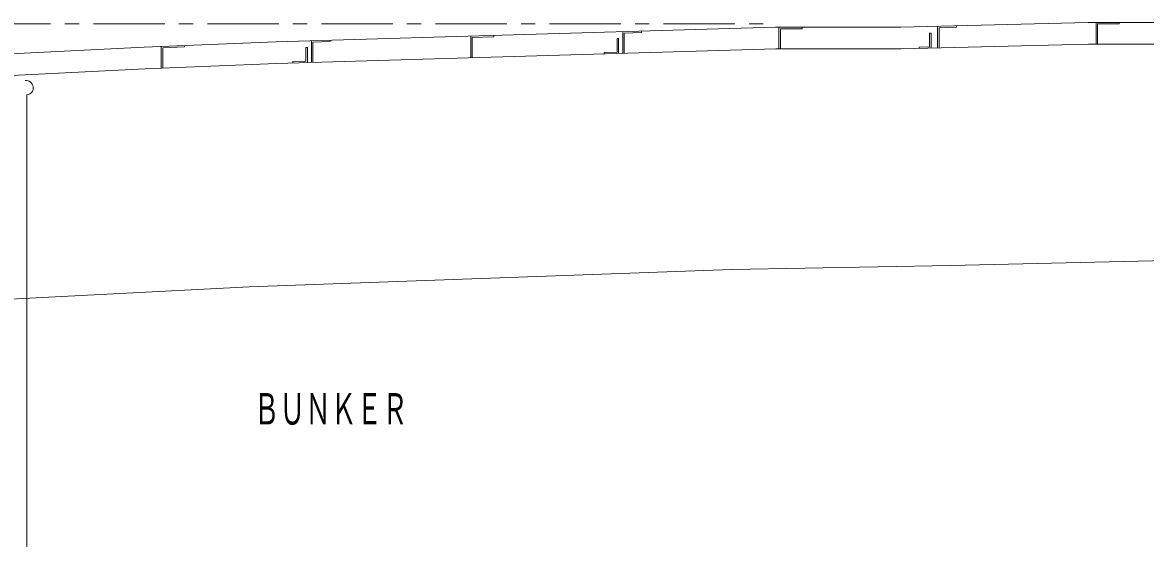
# Model space of a CAD drawing. Units: millimetres, scale not verified. Extents: x -28714 to 28714, y -20310 to 20310.
# Drawn here: x -4458 to -518, y -7659 to -5848 of the extents above; entities that cross this region are included whole.
import ezdxf
from ezdxf.enums import TextEntityAlignment as Align

# ---------------------------------------------------------------- set-up
doc = ezdxf.new("R2010")
doc.units = ezdxf.units.MM
doc.header["$LTSCALE"] = 50
doc.linetypes.add('CHAIN1', pattern=[8, 5, -1, 1, -1])
doc.layers.add('0-0_0', color=3, linetype='Continuous', lineweight=18)
doc.layers.add('0-2_寸法', color=2, linetype='Continuous', lineweight=18)
doc.styles.add('ＭＳ ゴシック', font='')
doc.styles.get('ＭＳ ゴシック').set_extended_font_data('MS Gothic')

msp = doc.modelspace()

# ---------------------------------------------------------------- linework, layer by layer
at = {"layer": '0-0_0'}
for p, q in [((-1803.92, -5940.87), (-1803.92, -5864.67)), ((-1247.32, -5937.6), (-1247.32, -5861.38)), ((-1180.95, -5859.68), (-1180.95, -5864.76)), ((-691.19, -5924.05), (-691.19, -5847.85)), ((-2885.02, -5972), (-2885.02, -5895.68)), ((-2372.16, -5904.38), (-2367.08, -5904.38)), ((-2367.08, -5904.38), (-2367.08, -5956.93)), ((-2352.22, -5956.5), (-2352.22, -5880.26)), ((-2285.85, -5878.33), (-2285.85, -5883.41)), ((-1275.47, -5885.48), (-1270.39, -5885.48)), ((-1270.39, -5885.48), (-1270.39, -5938.19)), ((-3970.84, -6008.42), (-3970.84, -5932.16)), ((-3463.52, -5936.16), (-3458.44, -5936.16)), ((-3458.44, -5936.16), (-3458.44, -5988.68)), ((-3444.42, -5988.28), (-3444.42, -5912.04)), ((-3378.05, -5910.11), (-3378.05, -5915.2)), ((-1312.62, -5934.19), (-1312.62, -5939.27)), ((-3509.72, -5985.09), (-3509.72, -5990.18)), ((-2417.52, -5953.31), (-2417.52, -5958.4)), ((-4441.96, -6102.11), (-4441.96, -8426.8))]:
    msp.add_line(p, q, dxfattribs=at)
for points in [[(-12307.01, -6900.48), (-11318.92, -6679.4), (-10697.07, -6567.71), (-10110.23, -6475.73), (-9564.09, -6392.69), (-9086.05, -6339.9), (-8517.1, -6271.32), (-7972.24, -6215.17), (-7334.16, -6147.1), (-6238.38, -6061.94), (-5775.23, -6025.94), (-5151.31, -5990.62), (-4617.28, -5963.93), (-4031.09, -5934.63), (-3569.55, -5915.69), (-2935.32, -5897.23), (-1816.43, -5864.67), (-1376.12, -5864.67), (-719.23, -5847.85), (307.44, -5847.85)], [(-1798.84, -5940.87), (-1798.84, -5869.75), (-1722.87, -5869.75), (-1722.87, -5864.67)], [(-1242.24, -5937.6), (-1242.24, -5866.33), (-1180.95, -5864.76)], [(-686.11, -5924.05), (-686.11, -5852.93), (-610.14, -5852.93), (-610.14, -5847.85)], [(-2879.94, -5971.85), (-2879.94, -5900.7), (-2803.97, -5898.49), (-2803.97, -5893.41)], [(-2417.52, -5953.31), (-2372.16, -5951.99), (-2372.16, -5904.38)], [(-2347.14, -5956.5), (-2347.14, -5885.2), (-2285.85, -5883.41)], [(-1312.62, -5934.19), (-1275.47, -5933.24), (-1275.47, -5885.48)], [(-12290.87, -6974.96), (-11303.86, -6754.12), (-10684.43, -6642.86), (-10098.61, -6551.04), (-9554.18, -6468.25), (-9077.31, -6415.6), (-8508.63, -6347.05), (-7964.29, -6290.95), (-7327.16, -6222.99), (-6232.47, -6137.91), (-5770.13, -6101.97), (-5147.25, -6066.71), (-4613.48, -6040.04), (-4027.62, -6010.76), (-3566.88, -5991.84), (-2933.11, -5973.4), (-1815.33, -5940.87), (-1375.14, -5940.87), (-718.26, -5924.05), (307.86, -5924.05)], [(-3965.76, -6008.22), (-3965.76, -5937.04), (-3889.8, -5933.92), (-3889.8, -5928.83)], [(-3509.72, -5985.09), (-3463.52, -5983.75), (-3463.52, -5936.16)], [(-3439.34, -5988.28), (-3439.34, -5916.98), (-3378.05, -5915.2)], [(-16734.22, -9127.84), (-15704.23, -8702.51), (-14508.76, -8310.2), (-13567.41, -8065.29), (-12531.28, -7826.91), (-12323.33, -7779.07), (-10515.1, -7455.21), (-9035.39, -7243.79), (-8141.54, -7136.81), (-6746.95, -6987.51), (-4955.97, -6842.71), (-3662.94, -6775.5), (-1969.87, -6714.38), (-1201.03, -6701.03), (61.25, -6671.74)]]:
    msp.add_lwpolyline(points, dxfattribs=at)
at = {"layer": '0-0_0', "color": 4, "linetype": 'CHAIN1'}
msp.add_lwpolyline([(-6518, -5872.82), (-4608.92, -5852.81), (-1845.32, -5852.81)], dxfattribs=at)
at = {"layer": '0-0_0'}
msp.add_arc((-4445.16, -6077.03), 25.29, 277.26956, 97.26956, dxfattribs=at)

# ---------------------------------------------------------------- texts
at = {"layer": '0-2_寸法', "style": 'ＭＳ ゴシック', "width": 0.6}
msp.add_text('ＢＵＮＫＥＲ', height=110, dxfattribs=at).set_placement((-3646.07, -7291.7), align=Align.BOTTOM_LEFT)

doc.saveas('drawing.dxf')
